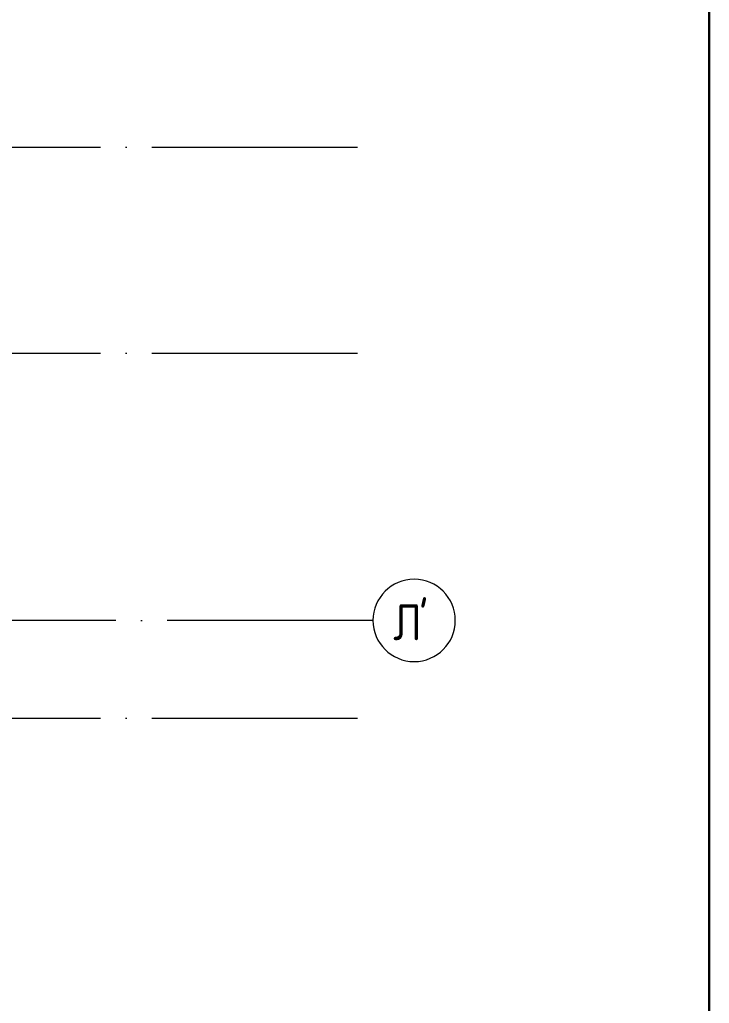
# Model space of a CAD drawing. Header units: millimetres. Extents: x -592259 to 288321, y -552984 to 293768.
# Drawn here: x 126770 to 133472, y -360916 to -351352 of the extents above; entities that cross this region are included whole.
import ezdxf

# ---------------------------------------------------------------- set-up
doc = ezdxf.new("R2010")
doc.units = ezdxf.units.MM
doc.linetypes.add('ADSK_Линия сетки', pattern=[2500, 2000, -250, 0, -250])
for name, color, linetype, lineweight in [('4) Штукатурка', 6, 'Continuous', 30), ('S-GRID-____-IDEN', 250, 'Continuous', 9), ('S-GRID-____-OTLN', 250, 'Continuous', 9)]:
    doc.layers.add(name, color=color, linetype=linetype, lineweight=lineweight)
doc.styles.add('GOST Common', font='', dxfattribs={"width": 0.9, "height": 350})
doc.styles.get('GOST Common').set_extended_font_data('GOST Common')

# ---------------------------------------------------------------- blocks, each defined once
blk = doc.blocks.new('Ось сетки - Круг_Ø8 мм-39983606-Кладочный план внутренних ограждающих конструкций на отм_ _12_600_ Секция 3_')
at = {"layer": 'S-GRID-____-IDEN'}
for start, end in [(360, 180), (180, 360)]:
    blk.add_arc((0, 0), 4, start, end, dxfattribs=at)

msp = doc.modelspace()

# ---------------------------------------------------------------- linework, layer by layer
at = {"layer": '4) Штукатурка'}
msp.add_lwpolyline([(101042.1279, -334645.3829), (133471.8476, -334645.3829), (133471.8476, -405682.1948), (101042.1279, -405682.1948)], close=True, dxfattribs=at)
at = {"layer": 'S-GRID-____-OTLN', "linetype": 'ADSK_Линия сетки'}
for p, q in [((105552.8046, -352592.9338), (130203.4118, -352592.9338)), ((105552.8046, -354592.9338), (130203.4118, -354592.9338)), ((130203.4118, -357192.9338), (105552.8046, -357192.9338)), ((105552.8046, -358142.9338), (130203.4118, -358142.9338))]:
    msp.add_line(p, q, dxfattribs=at)

# ---------------------------------------------------------------- block references
at = {"layer": 'S-GRID-____-IDEN', "xscale": 99.99999999999993, "yscale": 99.99999999999993, "zscale": 99.99999999999993, "rotation": 89.9999999999998}
msp.add_blockref('Ось сетки - Круг_Ø8 мм-39983606-Кладочный план внутренних ограждающих конструкций на отм_ _12_600_ Секция 3_', (130603.4118, -357192.9338), dxfattribs=at)

# ---------------------------------------------------------------- texts
at = {"layer": 'S-GRID-____-IDEN', "color": 18, "true_color": 0x000000, "char_height": 350, "attachment_point": 1, "style": 'GOST Common'}
for s, insert, width in [('\\fGOST Common|b0|i0|c204|p34|;\\W.9;Л', (130401.2847, -357035.7082), 303.037875), ("\\fGOST Common|b0|i0|c204|p34|;\\W.9;'", (130651.3159, -357035.7082), 137.088562)]:
    msp.add_mtext(s, dxfattribs=dict(at, insert=insert, width=width))

doc.saveas('drawing.dxf')
